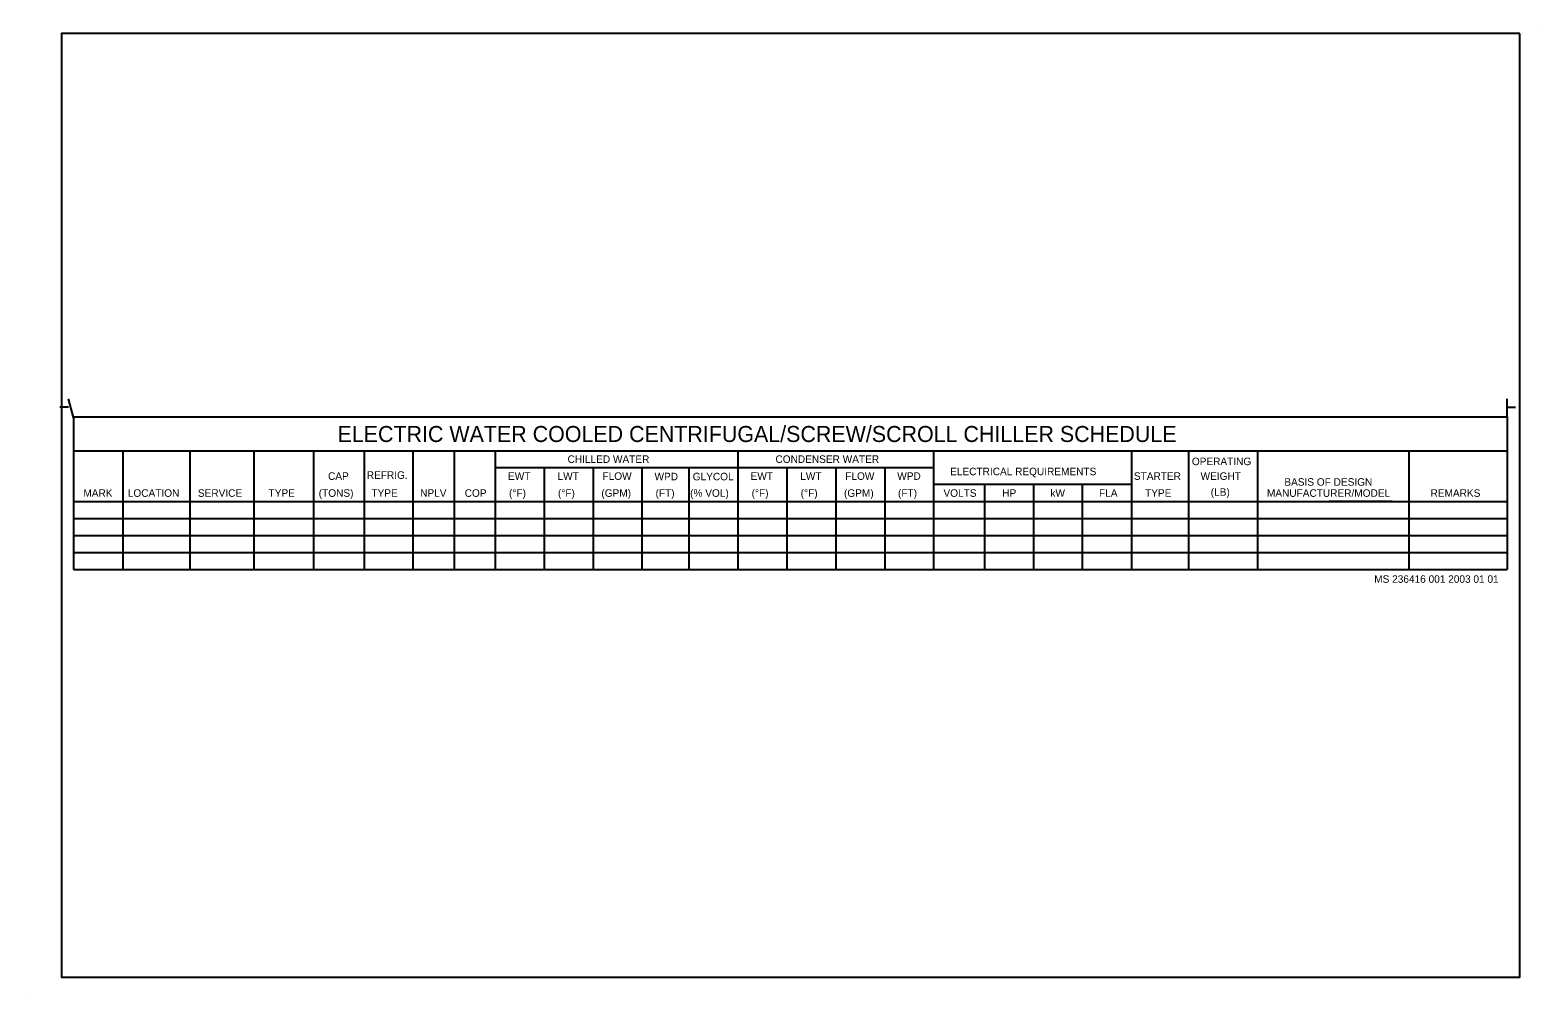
# Model space of a CAD drawing. Extents: x 10179 to 10312, y 10254 to 10340.
import ezdxf

# ---------------------------------------------------------------- set-up
doc = ezdxf.new("R2010")
doc.units = 0
for name, color, linetype in [('G-ANNO-PD', 7, 'Continuous'), ('G-ANNO-TEXT', 7, 'Continuous'), ('G-DETL-GRID', 7, 'Continuous'), ('G-DETL-LINE', 7, 'Continuous'), ('G-SCHD-LINE', 7, 'Continuous'), ('G-SCHD-TTXT', 7, 'Continuous')]:
    doc.layers.add(name, color=color, linetype=linetype)

msp = doc.modelspace()

# ---------------------------------------------------------------- linework, layer by layer
at = {"layer": 'G-ANNO-PD'}
for p, q in [((10312.05, 10339.59), (10312.05, 10339.59)), ((10178.69, 10254.23), (10178.69, 10254.23))]:
    msp.add_line(p, q, dxfattribs=at)
at = {"layer": 'G-DETL-GRID'}
msp.add_lwpolyline([(10310.45, 10339.29), (10181.47, 10339.29), (10181.47, 10255.81), (10310.45, 10255.81)], close=True, dxfattribs=at)
at = {"layer": 'G-DETL-LINE'}
for p, q in [((10182.08, 10306.22), (10181.33, 10306.22)), ((10182.54, 10305.31), (10182.08, 10306.97)), ((10309.33, 10305.31), (10309.33, 10306.97)), ((10309.33, 10306.22), (10310.08, 10306.22))]:
    msp.add_line(p, q, dxfattribs=at)
at = {"layer": 'G-SCHD-LINE'}
for p, q in [((10182.54, 10305.38), (10309.33, 10305.38)), ((10182.54, 10305.38), (10182.54, 10291.88)), ((10309.33, 10305.38), (10309.33, 10291.88)), ((10182.54, 10302.38), (10309.33, 10302.38)), ((10186.88, 10302.38), (10186.88, 10297.88)), ((10192.82, 10302.38), (10192.82, 10297.88)), ((10198.48, 10302.38), (10198.48, 10297.88)), ((10203.76, 10302.38), (10203.76, 10297.88)), ((10208.23, 10302.38), (10208.23, 10291.88)), ((10212.53, 10302.38), (10212.53, 10291.88)), ((10216.19, 10302.38), (10216.19, 10291.88)), ((10219.81, 10302.38), (10219.81, 10297.88)), ((10241.28, 10302.38), (10241.28, 10297.88)), ((10258.6, 10302.38), (10258.6, 10297.88)), ((10258.61, 10302.38), (10258.61, 10297.88)), ((10258.61, 10302.38), (10258.61, 10297.88)), ((10276.12, 10302.38), (10276.12, 10297.88)), ((10281.15, 10302.38), (10281.15, 10291.88)), ((10287.25, 10302.38), (10287.25, 10291.88)), ((10300.64, 10302.38), (10300.64, 10291.88)), ((10219.81, 10300.88), (10224.15, 10300.88)), ((10224.15, 10300.88), (10224.15, 10297.88)), ((10224.15, 10300.88), (10228.48, 10300.88)), ((10228.48, 10300.88), (10228.48, 10297.88)), ((10228.48, 10300.88), (10232.81, 10300.88)), ((10232.81, 10300.88), (10232.81, 10297.88)), ((10232.81, 10300.88), (10241.28, 10300.88)), ((10236.95, 10300.88), (10236.95, 10291.88)), ((10241.28, 10300.88), (10245.61, 10300.88)), ((10245.61, 10300.88), (10245.61, 10297.88)), ((10245.61, 10300.88), (10249.95, 10300.88)), ((10249.95, 10300.88), (10249.95, 10297.88)), ((10249.95, 10300.88), (10254.28, 10300.88)), ((10254.28, 10300.88), (10254.28, 10297.88)), ((10254.28, 10300.88), (10258.61, 10300.88)), ((10254.28, 10300.88), (10258.61, 10300.88)), ((10258.79, 10299.38), (10258.61, 10299.38)), ((10263.12, 10299.38), (10258.79, 10299.38)), ((10263.12, 10299.38), (10263.12, 10297.88)), ((10267.45, 10299.38), (10263.12, 10299.38)), ((10267.45, 10299.38), (10267.45, 10297.88)), ((10276.12, 10299.38), (10267.45, 10299.38)), ((10271.76, 10299.38), (10271.76, 10291.88)), ((10182.54, 10297.88), (10186.88, 10297.88)), ((10186.88, 10297.88), (10186.88, 10291.88)), ((10186.88, 10297.88), (10293.67, 10297.88)), ((10192.82, 10297.88), (10192.82, 10291.88)), ((10198.48, 10297.88), (10198.48, 10291.88)), ((10203.76, 10297.88), (10203.76, 10291.88)), ((10219.81, 10297.88), (10219.81, 10291.88)), ((10224.15, 10297.88), (10224.15, 10291.88)), ((10228.48, 10297.88), (10228.48, 10291.88)), ((10232.81, 10297.88), (10232.81, 10291.88)), ((10241.28, 10297.88), (10241.28, 10291.88)), ((10245.61, 10297.88), (10245.61, 10291.88)), ((10249.95, 10297.88), (10249.95, 10291.88)), ((10254.28, 10297.88), (10254.28, 10291.88)), ((10258.6, 10297.88), (10258.6, 10291.88)), ((10258.61, 10297.88), (10258.61, 10291.88)), ((10258.61, 10297.88), (10258.61, 10291.88)), ((10263.12, 10297.88), (10263.12, 10291.88)), ((10267.45, 10297.88), (10267.45, 10291.88)), ((10276.12, 10297.88), (10276.12, 10291.88)), ((10299.16, 10297.88), (10293.58, 10297.88)), ((10293.58, 10297.88), (10299.16, 10297.88)), ((10293.59, 10297.88), (10293.59, 10297.88)), ((10293.59, 10297.88), (10299.16, 10297.88)), ((10295.52, 10297.88), (10309.33, 10297.88)), ((10182.54, 10296.38), (10309.33, 10296.38)), ((10182.54, 10294.88), (10309.33, 10294.88)), ((10182.54, 10293.38), (10309.33, 10293.38)), ((10182.54, 10291.88), (10309.33, 10291.88))]:
    msp.add_line(p, q, dxfattribs=at)

# ---------------------------------------------------------------- texts
at = {"layer": 'G-ANNO-TEXT'}
for s, height, p in [('CHILLED WATER', 0.6667, (10226.23, 10301.3)), ('CONDENSER WATER', 0.6667, (10244.62, 10301.3)), ('ELECTRICAL REQUIREMENTS', 0.6667, (10260.07, 10300.21)), ('OPERATING', 0.667, (10281.45, 10301.1)), ('CAP', 0.667, (10205.04, 10299.8)), ('REFRIG.', 0.667, (10208.47, 10299.89)), ('EWT', 0.667, (10220.96, 10299.8)), ('LWT', 0.667, (10225.34, 10299.8)), ('FLOW', 0.667, (10229.32, 10299.8)), ('WPD', 0.667, (10233.92, 10299.76)), ('GLYCOL', 0.667, (10237.3, 10299.76)), ('EWT', 0.667, (10242.42, 10299.8)), ('LWT', 0.667, (10246.81, 10299.8)), ('FLOW', 0.667, (10250.79, 10299.8)), ('WPD', 0.667, (10255.39, 10299.8)), ('STARTER', 0.667, (10276.32, 10299.8)), ('WEIGHT', 0.667, (10282.22, 10299.8)), ('BASIS OF DESIGN', 0.6667, (10289.63, 10299.28)), ('MARK', 0.667, (10183.4, 10298.3)), ('LOCATION', 0.667, (10187.33, 10298.3)), ('SERVICE', 0.667, (10193.53, 10298.3)), ('TYPE', 0.667, (10199.78, 10298.3)), ('(TONS)', 0.667, (10204.22, 10298.3)), ('TYPE', 0.667, (10208.88, 10298.3)), ('NPLV', 0.667, (10213.19, 10298.3)), ('COP', 0.667, (10217.13, 10298.3)), ('(°F)', 0.667, (10221.05, 10298.3)), ('(°F)', 0.667, (10225.38, 10298.3)), ('(GPM)', 0.667, (10229.22, 10298.3)), ('(FT)', 0.667, (10234.01, 10298.3)), ('(% VOL)', 0.667, (10237.07, 10298.3)), ('(°F)', 0.667, (10242.51, 10298.3)), ('(°F)', 0.667, (10246.85, 10298.3)), ('(GPM)', 0.667, (10250.68, 10298.3)), ('(FT)', 0.667, (10255.46, 10298.3)), ('VOLTS', 0.667, (10259.48, 10298.3)), ('HP', 0.667, (10264.68, 10298.3)), ('kW', 0.667, (10268.94, 10298.3)), ('FLA', 0.667, (10273.24, 10298.3)), ('TYPE', 0.667, (10277.31, 10298.3)), ('(LB)', 0.667, (10283.12, 10298.39)), ('MANUFACTURER/MODEL', 0.6667, (10288.09, 10298.3)), ('REMARKS', 0.667, (10302.56, 10298.3)), ('MS 236416 001 2003 01 01', 0.6667, (10297.58, 10290.69))]:
    msp.add_text(s, height=height, dxfattribs=at).set_placement(p)
at = {"layer": 'G-SCHD-TTXT'}
msp.add_text('ELECTRIC WATER COOLED CENTRIFUGAL/SCREW/SCROLL CHILLER SCHEDULE', height=1.4167, dxfattribs=at).set_placement((10205.88, 10303.15))

doc.saveas('drawing.dxf')
